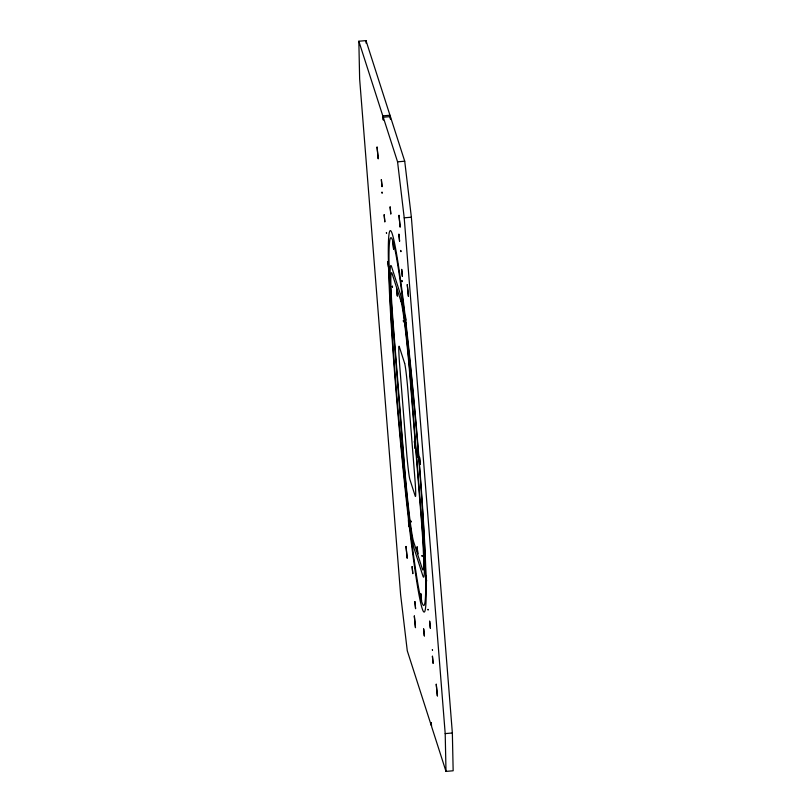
<?xml version="1.0" encoding="UTF-8"?>
<svg xmlns="http://www.w3.org/2000/svg" width="812" height="812" viewBox="0 0 812 812"><rect width="100%" height="100%" fill="white"/><g stroke="black" fill="none" stroke-linecap="round" stroke-linejoin="round"><path stroke-width="1.22" d="M358.843 41.229L382.807 115.872L383.305 120.074L383.244 117.232L390.399 116.603L404.721 161.202L411.369 217.2L452.355 732.982L453.157 770.771L446.001 771.4L431.679 726.801L431.182 722.599L431.243 725.431L407.279 650.798L400.631 594.8L359.645 79.018L358.843 41.229L365.999 40.6L389.963 115.233L390.399 119.141M382.807 115.872L389.963 115.233M383.244 117.232L397.565 161.842L404.721 161.202M397.565 161.842L404.214 217.829L411.369 217.2M446.001 771.4L445.199 733.612L452.355 732.982M404.214 217.829L445.199 733.612M390.399 116.603L390.531 118.887M365.999 40.6L366.05 43.117M377.072 147.114L378.199 158.705L377.072 147.114M381.356 179.635L382.036 186.598L381.356 179.635M384.157 214.804L384.827 221.767L384.157 214.804M390.125 206.948L390.805 213.901L390.125 206.948M392.917 242.108L393.597 249.071L392.917 242.108M396.642 289.001L397.322 295.964L396.642 289.001M398.895 234.252L399.575 241.215L398.895 234.252M398.986 215.373L400.123 226.974L398.986 215.373M401.686 269.422L402.366 276.385L401.686 269.422M406.03 546.486L407.167 558.088L406.03 546.486M407.269 284.647L408.395 296.248L407.269 284.647M412.12 566.614L412.8 573.577L412.12 566.614M414.414 441.373L415.094 448.336L414.414 441.373M414.323 616.003L415.46 627.605L414.323 616.003M414.891 601.641L415.571 608.604L414.891 601.641M417.135 546.892L417.815 553.855L417.135 546.892M417.317 450.416L417.997 457.379L417.317 450.416M419.55 457.359L420.22 464.322L419.55 457.359M420.849 593.805L421.529 600.758L420.849 593.805M423.661 628.955L424.331 635.908L423.661 628.955M429.66 621.221L430.34 628.183L429.66 621.221M432.42 656.258L433.1 663.221L432.42 656.258M436.247 684.272L437.374 695.874L436.247 684.272M405.421 316.213L405.665 320.324A191.805 8.597 84.9 0 0 388.532 266.986L387.933 261.525L388.583 268.539A191.805 8.597 84.9 0 0 408.568 520.116C407.888 517.579 409.695 534.418 408.822 522.349A191.805 8.597 84.9 0 0 425.955 575.688L426.554 581.148L425.904 574.125A191.805 8.597 84.9 0 0 405.919 322.557L406.101 323.257L405.421 316.213M382.005 192.231L382.097 193.043L382.005 192.231M386.441 232.526L386.532 233.328L386.441 232.526M392.358 286.24L392.45 287.042L392.358 286.24M422.138 556.169L422.037 555.621L422.138 556.169M428.056 609.893L427.954 609.345L428.117 609.853M432.491 650.179L432.39 649.63L432.491 650.179M400.884 251.578L400.702 250.472L400.884 251.578M402.041 281.632L401.849 280.516L402.041 281.632M400.448 294.32L391.678 267.016A71.923 3.228 84.9 0 0 392.886 323.694L404.061 464.362A71.923 3.228 84.9 0 0 414.039 548.354L422.808 575.657A71.923 3.228 84.9 0 0 421.601 518.98L410.425 378.311A71.923 3.228 84.9 0 0 400.448 294.32M401.006 301.353L392.237 274.05A64.737 2.903 84.9 0 0 393.323 325.064L404.508 465.733A64.737 2.903 84.9 0 0 413.481 541.32L422.24 568.623A64.737 2.903 84.9 0 0 421.164 517.609L409.979 376.941A64.737 2.903 84.9 0 0 401.006 301.353M403.574 321.694L403.381 320.578L403.574 321.694M404.65 363.35L399.301 346.704A23.974 1.076 84.9 0 0 399.707 365.593L406.518 451.33A23.974 1.076 84.9 0 0 409.837 479.324L415.186 495.97A23.974 1.076 84.9 0 0 414.78 477.07L407.969 391.343A23.974 1.076 84.9 0 0 404.65 363.35M411.075 521.497L410.913 520.979L411.105 522.096L411.075 521.497M391.526 322.76A184.608 8.282 84.9 0 0 423.103 605.062A184.608 8.282 84.9 0 0 407.096 336.178A184.608 8.282 84.9 0 0 391.526 322.76"/></g></svg>
